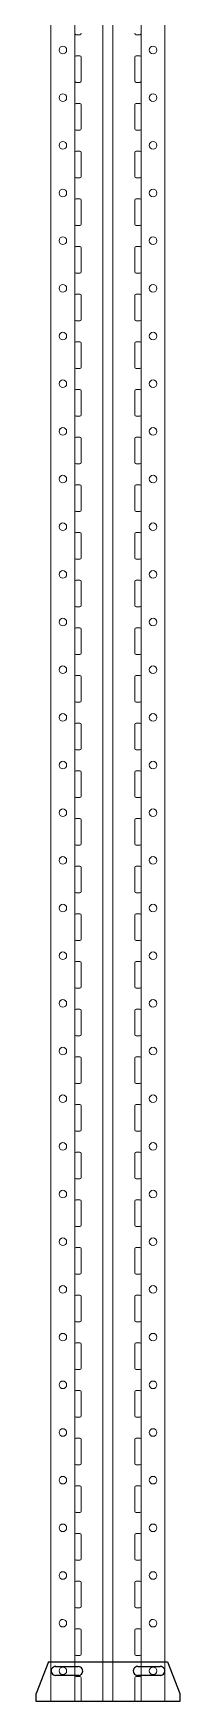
# Model space of a CAD drawing. Header units: millimetres. Extents: x -2347 to 642, y 366 to 7366.
# Drawn here: x 377 to 529, y 366 to 2116 of the extents above; entities that cross this region are included whole.
import ezdxf

# ---------------------------------------------------------------- set-up
doc = ezdxf.new("R2010")
doc.units = ezdxf.units.MM
doc.layers.add('Паллетные', color=132, linetype='Continuous')
doc.layers.add('Рамы', color=7, linetype='Continuous', true_color=0x154889)

# ---------------------------------------------------------------- blocks, each defined once
blk = doc.blocks.new('*U9')
at = {"lineweight": 13, "ltscale": 100}
for p, q in [((-60, 0), (-60, 7000)), ((-35, 0), (-35, 7000)), ((-5.5, 7000), (-5.5, 0)), ((5, 7000), (5, 0)), ((35, 0), (35, 7000)), ((60, 0), (60, 7000)), ((-60, 0), (60, 0))]:
    blk.add_line(p, q, dxfattribs=at)
at = {"lineweight": 13}
for p, q in [((-29.7, 1748.2), (-33.5, 1748.2)), ((29.8, 1748.2), (33.5, 1748.2)), ((-29.7, 1726.2), (-33.5, 1726.2)), ((-28.3, 1700), (-28.3, 1724.7)), ((28.3, 1700), (28.3, 1724.6)), ((33.5, 1726.2), (29.8, 1726.2)), ((-29.7, 1698.2), (-33.5, 1698.2)), ((-28.3, 1699.7), (-28.3, 1700)), ((28.3, 1699.7), (28.3, 1700)), ((29.8, 1698.2), (33.5, 1698.2)), ((-29.7, 1676.2), (-33.5, 1676.2)), ((-28.3, 1650), (-28.3, 1674.7)), ((28.3, 1650), (28.3, 1674.6)), ((33.5, 1676.2), (29.8, 1676.2)), ((-29.7, 1648.2), (-33.5, 1648.2)), ((-28.3, 1649.7), (-28.3, 1650)), ((28.3, 1649.7), (28.3, 1650)), ((29.8, 1648.2), (33.5, 1648.2)), ((-29.7, 1626.2), (-33.5, 1626.2)), ((-28.3, 1600), (-28.3, 1624.7)), ((28.3, 1600), (28.3, 1624.6)), ((33.5, 1626.2), (29.8, 1626.2)), ((-29.7, 1598.2), (-33.5, 1598.2)), ((-28.3, 1599.7), (-28.3, 1600)), ((28.3, 1599.7), (28.3, 1600)), ((29.8, 1598.2), (33.5, 1598.2)), ((-29.7, 1576.2), (-33.5, 1576.2)), ((33.5, 1576.2), (29.8, 1576.2)), ((-28.3, 1550), (-28.3, 1574.7)), ((28.3, 1550), (28.3, 1574.6)), ((-29.7, 1548.2), (-33.5, 1548.2)), ((-28.3, 1549.7), (-28.3, 1550)), ((28.3, 1549.7), (28.3, 1550)), ((29.8, 1548.2), (33.5, 1548.2)), ((-29.7, 1526.2), (-33.5, 1526.2)), ((-28.3, 1500), (-28.3, 1524.7)), ((28.3, 1500), (28.3, 1524.6)), ((33.5, 1526.2), (29.8, 1526.2)), ((-29.7, 1498.2), (-33.5, 1498.2)), ((-28.3, 1499.7), (-28.3, 1500)), ((28.3, 1499.7), (28.3, 1500)), ((29.8, 1498.2), (33.5, 1498.2)), ((-29.7, 1476.2), (-33.5, 1476.2)), ((-28.3, 1450), (-28.3, 1474.7)), ((28.3, 1450), (28.3, 1474.6)), ((33.5, 1476.2), (29.8, 1476.2)), ((-29.7, 1448.2), (-33.5, 1448.2)), ((-28.3, 1449.7), (-28.3, 1450)), ((28.3, 1449.7), (28.3, 1450)), ((29.8, 1448.2), (33.5, 1448.2)), ((-29.7, 1426.2), (-33.5, 1426.2)), ((-28.3, 1400), (-28.3, 1424.7)), ((28.3, 1400), (28.3, 1424.6)), ((33.5, 1426.2), (29.8, 1426.2)), ((-28.3, 1399.7), (-28.3, 1400)), ((28.3, 1399.7), (28.3, 1400)), ((-29.7, 1398.2), (-33.5, 1398.2)), ((29.8, 1398.2), (33.5, 1398.2)), ((-29.7, 1376.2), (-33.5, 1376.2)), ((-28.3, 1350), (-28.3, 1374.7)), ((28.3, 1350), (28.3, 1374.6)), ((33.5, 1376.2), (29.8, 1376.2)), ((-29.7, 1348.2), (-33.5, 1348.2)), ((-28.3, 1349.7), (-28.3, 1350)), ((28.3, 1349.7), (28.3, 1350)), ((29.8, 1348.2), (33.5, 1348.2)), ((-29.7, 1326.2), (-33.5, 1326.2)), ((-28.3, 1300), (-28.3, 1324.7)), ((28.3, 1300), (28.3, 1324.6)), ((33.5, 1326.2), (29.8, 1326.2)), ((-29.7, 1298.2), (-33.5, 1298.2)), ((-28.3, 1299.7), (-28.3, 1300)), ((28.3, 1299.7), (28.3, 1300)), ((29.8, 1298.2), (33.5, 1298.2)), ((-29.7, 1276.2), (-33.5, 1276.2)), ((-28.3, 1250), (-28.3, 1274.7)), ((28.3, 1250), (28.3, 1274.6)), ((33.5, 1276.2), (29.8, 1276.2)), ((-29.7, 1248.2), (-33.5, 1248.2)), ((-28.3, 1249.7), (-28.3, 1250)), ((28.3, 1249.7), (28.3, 1250)), ((29.8, 1248.2), (33.5, 1248.2)), ((-29.7, 1226.2), (-33.5, 1226.2)), ((33.5, 1226.2), (29.8, 1226.2)), ((-28.3, 1200), (-28.3, 1224.7)), ((28.3, 1200), (28.3, 1224.6)), ((-29.7, 1198.2), (-33.5, 1198.2)), ((-28.3, 1199.7), (-28.3, 1200)), ((28.3, 1199.7), (28.3, 1200)), ((29.8, 1198.2), (33.5, 1198.2)), ((-29.7, 1176.2), (-33.5, 1176.2)), ((-28.3, 1150), (-28.3, 1174.7)), ((28.3, 1150), (28.3, 1174.6)), ((33.5, 1176.2), (29.8, 1176.2)), ((-29.7, 1148.2), (-33.5, 1148.2)), ((-28.3, 1149.7), (-28.3, 1150)), ((28.3, 1149.7), (28.3, 1150)), ((29.8, 1148.2), (33.5, 1148.2)), ((-29.7, 1126.2), (-33.5, 1126.2)), ((-28.3, 1100), (-28.3, 1124.7)), ((28.3, 1100), (28.3, 1124.6)), ((33.5, 1126.2), (29.8, 1126.2)), ((-29.7, 1098.2), (-33.5, 1098.2)), ((-28.3, 1099.7), (-28.3, 1100)), ((28.3, 1099.7), (28.3, 1100)), ((29.8, 1098.2), (33.5, 1098.2)), ((-29.7, 1076.2), (-33.5, 1076.2)), ((-28.3, 1050), (-28.3, 1074.7)), ((28.3, 1050), (28.3, 1074.6)), ((33.5, 1076.2), (29.8, 1076.2)), ((-28.3, 1049.7), (-28.3, 1050)), ((28.3, 1049.7), (28.3, 1050)), ((-29.7, 1048.2), (-33.5, 1048.2)), ((29.8, 1048.2), (33.5, 1048.2)), ((-29.7, 1026.2), (-33.5, 1026.2)), ((-28.3, 1000), (-28.3, 1024.7)), ((28.3, 1000), (28.3, 1024.6)), ((33.5, 1026.2), (29.8, 1026.2)), ((-29.7, 998.2), (-33.5, 998.2)), ((-28.3, 999.7), (-28.3, 1000)), ((28.3, 999.7), (28.3, 1000)), ((29.8, 998.2), (33.5, 998.2)), ((-29.7, 976.2), (-33.5, 976.2)), ((-28.3, 950), (-28.3, 974.7)), ((28.3, 950), (28.3, 974.6)), ((33.5, 976.2), (29.8, 976.2)), ((-29.7, 948.2), (-33.5, 948.2)), ((-28.3, 949.7), (-28.3, 950)), ((28.3, 949.7), (28.3, 950)), ((29.8, 948.2), (33.5, 948.2)), ((-29.7, 926.2), (-33.5, 926.2)), ((-28.3, 900), (-28.3, 924.7)), ((28.3, 900), (28.3, 924.6)), ((33.5, 926.2), (29.8, 926.2)), ((-29.7, 898.2), (-33.5, 898.2)), ((-28.3, 899.7), (-28.3, 900)), ((28.3, 899.7), (28.3, 900)), ((29.8, 898.2), (33.5, 898.2)), ((-29.7, 876.2), (-33.5, 876.2)), ((33.5, 876.2), (29.8, 876.2)), ((-28.3, 850), (-28.3, 874.7)), ((28.3, 850), (28.3, 874.6)), ((-29.7, 848.2), (-33.5, 848.2)), ((-28.3, 849.7), (-28.3, 850)), ((28.3, 849.7), (28.3, 850)), ((29.8, 848.2), (33.5, 848.2)), ((-29.7, 826.2), (-33.5, 826.2)), ((-28.3, 800), (-28.3, 824.7)), ((28.3, 800), (28.3, 824.6)), ((33.5, 826.2), (29.8, 826.2)), ((-29.7, 798.2), (-33.5, 798.2)), ((-28.3, 799.7), (-28.3, 800)), ((28.3, 799.7), (28.3, 800)), ((29.8, 798.2), (33.5, 798.2)), ((-29.7, 776.2), (-33.5, 776.2)), ((-28.3, 750), (-28.3, 774.7)), ((28.3, 750), (28.3, 774.6)), ((33.5, 776.2), (29.8, 776.2)), ((-29.7, 748.2), (-33.5, 748.2)), ((-28.3, 749.7), (-28.3, 750)), ((28.3, 749.7), (28.3, 750)), ((29.8, 748.2), (33.5, 748.2)), ((-29.7, 726.2), (-33.5, 726.2)), ((-28.3, 700), (-28.3, 724.7)), ((28.3, 700), (28.3, 724.6)), ((33.5, 726.2), (29.8, 726.2)), ((-28.3, 699.7), (-28.3, 700)), ((28.3, 699.7), (28.3, 700)), ((-29.7, 698.2), (-33.5, 698.2)), ((29.8, 698.2), (33.5, 698.2)), ((-29.7, 676.2), (-33.5, 676.2)), ((-28.3, 650), (-28.3, 674.7)), ((28.3, 650), (28.3, 674.6)), ((33.5, 676.2), (29.8, 676.2)), ((-29.7, 648.2), (-33.5, 648.2)), ((-28.3, 649.7), (-28.3, 650)), ((28.3, 649.7), (28.3, 650)), ((29.8, 648.2), (33.5, 648.2)), ((-29.7, 626.2), (-33.5, 626.2)), ((-28.3, 600), (-28.3, 624.7)), ((28.3, 600), (28.3, 624.6)), ((33.5, 626.2), (29.8, 626.2)), ((-29.7, 598.2), (-33.5, 598.2)), ((-28.3, 599.7), (-28.3, 600)), ((28.3, 599.7), (28.3, 600)), ((29.8, 598.2), (33.5, 598.2)), ((-29.7, 576.2), (-33.5, 576.2)), ((-28.3, 550), (-28.3, 574.7)), ((28.3, 550), (28.3, 574.6)), ((33.5, 576.2), (29.8, 576.2)), ((-29.7, 548.2), (-33.5, 548.2)), ((-28.3, 549.7), (-28.3, 550)), ((28.3, 549.7), (28.3, 550)), ((29.8, 548.2), (33.5, 548.2)), ((-29.7, 526.2), (-33.5, 526.2)), ((33.5, 526.2), (29.8, 526.2)), ((-28.3, 500), (-28.3, 524.7)), ((28.3, 500), (28.3, 524.6)), ((-29.7, 498.2), (-33.5, 498.2)), ((-28.3, 499.7), (-28.3, 500)), ((28.3, 499.7), (28.3, 500)), ((29.8, 498.2), (33.5, 498.2)), ((-29.7, 476.2), (-33.5, 476.2)), ((-28.3, 450), (-28.3, 474.7)), ((28.3, 450), (28.3, 474.6)), ((33.5, 476.2), (29.8, 476.2)), ((-29.7, 448.2), (-33.5, 448.2)), ((-28.3, 449.7), (-28.3, 450)), ((28.3, 449.7), (28.3, 450)), ((29.8, 448.2), (33.5, 448.2)), ((-29.7, 426.2), (-33.5, 426.2)), ((-28.3, 400), (-28.3, 424.7)), ((28.3, 400), (28.3, 424.6)), ((33.5, 426.2), (29.8, 426.2)), ((-29.7, 398.2), (-33.5, 398.2)), ((-28.3, 399.7), (-28.3, 400)), ((28.3, 399.7), (28.3, 400)), ((29.8, 398.2), (33.5, 398.2)), ((-29.7, 376.2), (-33.5, 376.2)), ((-28.3, 350), (-28.3, 374.7)), ((28.3, 350), (28.3, 374.6)), ((33.5, 376.2), (29.8, 376.2)), ((-28.3, 349.7), (-28.3, 350)), ((28.3, 349.7), (28.3, 350)), ((-29.7, 348.2), (-33.5, 348.2)), ((29.8, 348.2), (33.5, 348.2)), ((-29.7, 326.2), (-33.5, 326.2)), ((-28.3, 300), (-28.3, 324.7)), ((28.3, 300), (28.3, 324.6)), ((33.5, 326.2), (29.8, 326.2)), ((-29.7, 298.2), (-33.5, 298.2)), ((-28.3, 299.7), (-28.3, 300)), ((28.3, 299.7), (28.3, 300)), ((29.8, 298.2), (33.5, 298.2)), ((-29.7, 276.2), (-33.5, 276.2)), ((-28.3, 250), (-28.3, 274.7)), ((28.3, 250), (28.3, 274.6)), ((33.5, 276.2), (29.8, 276.2)), ((-29.7, 248.2), (-33.5, 248.2)), ((-28.3, 249.7), (-28.3, 250)), ((28.3, 249.7), (28.3, 250)), ((29.8, 248.2), (33.5, 248.2)), ((-29.7, 226.2), (-33.5, 226.2)), ((-28.3, 200), (-28.3, 224.7)), ((28.3, 200), (28.3, 224.6)), ((33.5, 226.2), (29.8, 226.2)), ((-29.7, 198.2), (-33.5, 198.2)), ((-28.3, 199.7), (-28.3, 200)), ((28.3, 199.7), (28.3, 200)), ((29.8, 198.2), (33.5, 198.2)), ((-29.7, 176.2), (-33.5, 176.2)), ((33.5, 176.2), (29.8, 176.2)), ((-28.3, 150), (-28.3, 174.7)), ((28.3, 150), (28.3, 174.6)), ((-29.7, 148.2), (-33.5, 148.2)), ((-28.3, 149.7), (-28.3, 150)), ((28.3, 149.7), (28.3, 150)), ((29.8, 148.2), (33.5, 148.2)), ((-29.7, 126.2), (-33.5, 126.2)), ((-28.3, 100), (-28.3, 124.7)), ((28.3, 100), (28.3, 124.6)), ((33.5, 126.2), (29.8, 126.2)), ((-29.7, 98.2), (-33.5, 98.2)), ((-28.3, 99.7), (-28.3, 100)), ((28.3, 99.7), (28.3, 100)), ((29.8, 98.2), (33.5, 98.2)), ((-29.7, 76.2), (-33.5, 76.2)), ((-28.3, 50), (-28.3, 74.7)), ((28.3, 50), (28.3, 74.6)), ((33.5, 76.2), (29.8, 76.2)), ((-29.7, 48.2), (-33.5, 48.2)), ((-28.3, 49.7), (-28.3, 50)), ((28.3, 49.7), (28.3, 50)), ((29.8, 48.2), (33.5, 48.2)), ((-29.7, 26.2), (-33.5, 26.2)), ((-28.3, 0), (-28.3, 24.7)), ((28.3, 0), (28.3, 24.6)), ((33.5, 26.2), (29.8, 26.2))]:
    blk.add_line(p, q, dxfattribs=at)
for centre, major_axis, start_param, end_param in [((-47.5, 1732.2), (4, 0), -0.000077, 6.283108), ((-33.5, 1749.7), (-1.06, 1.06), 0.785398, 2.356194), ((-29.7, 1749.7), (1.06, 1.06), 3.926991, 5.497787), ((29.8, 1749.7), (-1.06, 1.06), 0.785398, 2.356194), ((33.5, 1749.7), (1.06, 1.06), 3.926991, 5.497787), ((47.5, 1732.2), (4, 0), -0.000077, 6.283108), ((-33.5, 1724.7), (1.06, 1.06), 0.785398, 2.356194), ((-29.7, 1724.7), (-1.06, 1.06), 3.926991, 5.497787), ((29.8, 1724.7), (1.06, 1.06), 0.785398, 2.356194), ((33.5, 1724.7), (-1.06, 1.06), 3.926991, 5.497787), ((-33.5, 1699.7), (-1.06, 1.06), 0.785398, 2.356194), ((-29.7, 1699.7), (1.06, 1.06), 3.926991, 5.497787), ((29.8, 1699.7), (-1.06, 1.06), 0.785398, 2.356194), ((33.5, 1699.7), (1.06, 1.06), 3.926991, 5.497787), ((-47.5, 1682.2), (4, 0), -0.000077, 6.283108), ((47.5, 1682.2), (4, 0), -0.000077, 6.283108), ((-33.5, 1674.7), (1.06, 1.06), 0.785398, 2.356194), ((-29.7, 1674.7), (-1.06, 1.06), 3.926991, 5.497787), ((29.8, 1674.7), (1.06, 1.06), 0.785398, 2.356194), ((33.5, 1674.7), (-1.06, 1.06), 3.926991, 5.497787), ((-33.5, 1649.7), (-1.06, 1.06), 0.785398, 2.356194), ((-29.7, 1649.7), (1.06, 1.06), 3.926991, 5.497787), ((29.8, 1649.7), (-1.06, 1.06), 0.785398, 2.356194), ((33.5, 1649.7), (1.06, 1.06), 3.926991, 5.497787), ((-47.5, 1632.2), (4, 0), -0.000077, 6.283108), ((47.5, 1632.2), (4, 0), -0.000077, 6.283108), ((-33.5, 1624.7), (1.06, 1.06), 0.785398, 2.356194), ((-29.7, 1624.7), (-1.06, 1.06), 3.926991, 5.497787), ((29.8, 1624.7), (1.06, 1.06), 0.785398, 2.356194), ((33.5, 1624.7), (-1.06, 1.06), 3.926991, 5.497787), ((-33.5, 1599.7), (-1.06, 1.06), 0.785398, 2.356194), ((-29.7, 1599.7), (1.06, 1.06), 3.926991, 5.497787), ((29.8, 1599.7), (-1.06, 1.06), 0.785398, 2.356194), ((33.5, 1599.7), (1.06, 1.06), 3.926991, 5.497787), ((-47.5, 1582.2), (4, 0), -0.000077, 6.283108), ((-33.5, 1574.7), (1.06, 1.06), 0.785398, 2.356194), ((-29.7, 1574.7), (-1.06, 1.06), 3.926991, 5.497787), ((29.8, 1574.7), (1.06, 1.06), 0.785398, 2.356194), ((33.5, 1574.7), (-1.06, 1.06), 3.926991, 5.497787), ((47.5, 1582.2), (4, 0), -0.000077, 6.283108), ((-33.5, 1549.7), (-1.06, 1.06), 0.785398, 2.356194), ((-29.7, 1549.7), (1.06, 1.06), 3.926991, 5.497787), ((29.8, 1549.7), (-1.06, 1.06), 0.785398, 2.356194), ((33.5, 1549.7), (1.06, 1.06), 3.926991, 5.497787), ((-47.5, 1532.2), (4, 0), -0.000077, 6.283108), ((-33.5, 1524.7), (1.06, 1.06), 0.785398, 2.356194), ((-29.7, 1524.7), (-1.06, 1.06), 3.926991, 5.497787), ((29.8, 1524.7), (1.06, 1.06), 0.785398, 2.356194), ((33.5, 1524.7), (-1.06, 1.06), 3.926991, 5.497787), ((47.5, 1532.2), (4, 0), -0.000077, 6.283108), ((-33.5, 1499.7), (-1.06, 1.06), 0.785398, 2.356194), ((-29.7, 1499.7), (1.06, 1.06), 3.926991, 5.497787), ((29.8, 1499.7), (-1.06, 1.06), 0.785398, 2.356194), ((33.5, 1499.7), (1.06, 1.06), 3.926991, 5.497787), ((-47.5, 1482.2), (4, 0), -0.000077, 6.283108), ((-33.5, 1474.7), (1.06, 1.06), 0.785398, 2.356194), ((-29.7, 1474.7), (-1.06, 1.06), 3.926991, 5.497787), ((29.8, 1474.7), (1.06, 1.06), 0.785398, 2.356194), ((33.5, 1474.7), (-1.06, 1.06), 3.926991, 5.497787), ((47.5, 1482.2), (4, 0), -0.000077, 6.283108), ((-47.5, 1432.2), (4, 0), -0.000077, 6.283108), ((-33.5, 1449.7), (-1.06, 1.06), 0.785398, 2.356194), ((-29.7, 1449.7), (1.06, 1.06), 3.926991, 5.497787), ((29.8, 1449.7), (-1.06, 1.06), 0.785398, 2.356194), ((33.5, 1449.7), (1.06, 1.06), 3.926991, 5.497787), ((47.5, 1432.2), (4, 0), -0.000077, 6.283108), ((-33.5, 1424.7), (1.06, 1.06), 0.785398, 2.356194), ((-29.7, 1424.7), (-1.06, 1.06), 3.926991, 5.497787), ((29.8, 1424.7), (1.06, 1.06), 0.785398, 2.356194), ((33.5, 1424.7), (-1.06, 1.06), 3.926991, 5.497787), ((-47.5, 1382.2), (4, 0), -0.000077, 6.283108), ((-33.5, 1399.7), (-1.06, 1.06), 0.785398, 2.356194), ((-29.7, 1399.7), (1.06, 1.06), 3.926991, 5.497787), ((29.8, 1399.7), (-1.06, 1.06), 0.785398, 2.356194), ((33.5, 1399.7), (1.06, 1.06), 3.926991, 5.497787), ((47.5, 1382.2), (4, 0), -0.000077, 6.283108), ((-33.5, 1374.7), (1.06, 1.06), 0.785398, 2.356194), ((-29.7, 1374.7), (-1.06, 1.06), 3.926991, 5.497787), ((29.8, 1374.7), (1.06, 1.06), 0.785398, 2.356194), ((33.5, 1374.7), (-1.06, 1.06), 3.926991, 5.497787), ((-33.5, 1349.7), (-1.06, 1.06), 0.785398, 2.356194), ((-29.7, 1349.7), (1.06, 1.06), 3.926991, 5.497787), ((29.8, 1349.7), (-1.06, 1.06), 0.785398, 2.356194), ((33.5, 1349.7), (1.06, 1.06), 3.926991, 5.497787), ((-47.5, 1332.2), (4, 0), -0.000077, 6.283108), ((47.5, 1332.2), (4, 0), -0.000077, 6.283108), ((-33.5, 1324.7), (1.06, 1.06), 0.785398, 2.356194), ((-29.7, 1324.7), (-1.06, 1.06), 3.926991, 5.497787), ((29.8, 1324.7), (1.06, 1.06), 0.785398, 2.356194), ((33.5, 1324.7), (-1.06, 1.06), 3.926991, 5.497787), ((-33.5, 1299.7), (-1.06, 1.06), 0.785398, 2.356194), ((-29.7, 1299.7), (1.06, 1.06), 3.926991, 5.497787), ((29.8, 1299.7), (-1.06, 1.06), 0.785398, 2.356194), ((33.5, 1299.7), (1.06, 1.06), 3.926991, 5.497787), ((-47.5, 1282.2), (4, 0), -0.000077, 6.283108), ((47.5, 1282.2), (4, 0), -0.000077, 6.283108), ((-33.5, 1274.7), (1.06, 1.06), 0.785398, 2.356194), ((-29.7, 1274.7), (-1.06, 1.06), 3.926991, 5.497787), ((29.8, 1274.7), (1.06, 1.06), 0.785398, 2.356194), ((33.5, 1274.7), (-1.06, 1.06), 3.926991, 5.497787), ((-33.5, 1249.7), (-1.06, 1.06), 0.785398, 2.356194), ((-29.7, 1249.7), (1.06, 1.06), 3.926991, 5.497787), ((29.8, 1249.7), (-1.06, 1.06), 0.785398, 2.356194), ((33.5, 1249.7), (1.06, 1.06), 3.926991, 5.497787), ((-47.5, 1232.2), (4, 0), -0.000077, 6.283108), ((-33.5, 1224.7), (1.06, 1.06), 0.785398, 2.356194), ((-29.7, 1224.7), (-1.06, 1.06), 3.926991, 5.497787), ((29.8, 1224.7), (1.06, 1.06), 0.785398, 2.356194), ((33.5, 1224.7), (-1.06, 1.06), 3.926991, 5.497787), ((47.5, 1232.2), (4, 0), -0.000077, 6.283108), ((-33.5, 1199.7), (-1.06, 1.06), 0.785398, 2.356194), ((-29.7, 1199.7), (1.06, 1.06), 3.926991, 5.497787), ((29.8, 1199.7), (-1.06, 1.06), 0.785398, 2.356194), ((33.5, 1199.7), (1.06, 1.06), 3.926991, 5.497787), ((-47.5, 1182.2), (4, 0), -0.000077, 6.283108), ((-33.5, 1174.7), (1.06, 1.06), 0.785398, 2.356194), ((-29.7, 1174.7), (-1.06, 1.06), 3.926991, 5.497787), ((29.8, 1174.7), (1.06, 1.06), 0.785398, 2.356194), ((33.5, 1174.7), (-1.06, 1.06), 3.926991, 5.497787), ((47.5, 1182.2), (4, 0), -0.000077, 6.283108), ((-33.5, 1149.7), (-1.06, 1.06), 0.785398, 2.356194), ((-29.7, 1149.7), (1.06, 1.06), 3.926991, 5.497787), ((29.8, 1149.7), (-1.06, 1.06), 0.785398, 2.356194), ((33.5, 1149.7), (1.06, 1.06), 3.926991, 5.497787), ((-47.5, 1132.2), (4, 0), -0.000077, 6.283108), ((-33.5, 1124.7), (1.06, 1.06), 0.785398, 2.356194), ((-29.7, 1124.7), (-1.06, 1.06), 3.926991, 5.497787), ((29.8, 1124.7), (1.06, 1.06), 0.785398, 2.356194), ((33.5, 1124.7), (-1.06, 1.06), 3.926991, 5.497787), ((47.5, 1132.2), (4, 0), -0.000077, 6.283108), ((-47.5, 1082.2), (4, 0), -0.000077, 6.283108), ((-33.5, 1099.7), (-1.06, 1.06), 0.785398, 2.356194), ((-29.7, 1099.7), (1.06, 1.06), 3.926991, 5.497787), ((29.8, 1099.7), (-1.06, 1.06), 0.785398, 2.356194), ((33.5, 1099.7), (1.06, 1.06), 3.926991, 5.497787), ((47.5, 1082.2), (4, 0), -0.000077, 6.283108), ((-33.5, 1074.7), (1.06, 1.06), 0.785398, 2.356194), ((-29.7, 1074.7), (-1.06, 1.06), 3.926991, 5.497787), ((29.8, 1074.7), (1.06, 1.06), 0.785398, 2.356194), ((33.5, 1074.7), (-1.06, 1.06), 3.926991, 5.497787), ((-47.5, 1032.2), (4, 0), -0.000077, 6.283108), ((-33.5, 1049.7), (-1.06, 1.06), 0.785398, 2.356194), ((-29.7, 1049.7), (1.06, 1.06), 3.926991, 5.497787), ((29.8, 1049.7), (-1.06, 1.06), 0.785398, 2.356194), ((33.5, 1049.7), (1.06, 1.06), 3.926991, 5.497787), ((47.5, 1032.2), (4, 0), -0.000077, 6.283108), ((-33.5, 1024.7), (1.06, 1.06), 0.785398, 2.356194), ((-29.7, 1024.7), (-1.06, 1.06), 3.926991, 5.497787), ((29.8, 1024.7), (1.06, 1.06), 0.785398, 2.356194), ((33.5, 1024.7), (-1.06, 1.06), 3.926991, 5.497787), ((-33.5, 999.7), (-1.06, 1.06), 0.785398, 2.356194), ((-29.7, 999.7), (1.06, 1.06), 3.926991, 5.497787), ((29.8, 999.7), (-1.06, 1.06), 0.785398, 2.356194), ((33.5, 999.7), (1.06, 1.06), 3.926991, 5.497787), ((-47.5, 982.2), (4, 0), -0.000077, 6.283108), ((47.5, 982.2), (4, 0), -0.000077, 6.283108), ((-33.5, 974.7), (1.06, 1.06), 0.785398, 2.356194), ((-29.7, 974.7), (-1.06, 1.06), 3.926991, 5.497787), ((29.8, 974.7), (1.06, 1.06), 0.785398, 2.356194), ((33.5, 974.7), (-1.06, 1.06), 3.926991, 5.497787), ((-33.5, 949.7), (-1.06, 1.06), 0.785398, 2.356194), ((-29.7, 949.7), (1.06, 1.06), 3.926991, 5.497787), ((29.8, 949.7), (-1.06, 1.06), 0.785398, 2.356194), ((33.5, 949.7), (1.06, 1.06), 3.926991, 5.497787), ((-47.5, 932.2), (4, 0), -0.000077, 6.283108), ((47.5, 932.2), (4, 0), -0.000077, 6.283108), ((-33.5, 924.7), (1.06, 1.06), 0.785398, 2.356194), ((-29.7, 924.7), (-1.06, 1.06), 3.926991, 5.497787), ((29.8, 924.7), (1.06, 1.06), 0.785398, 2.356194), ((33.5, 924.7), (-1.06, 1.06), 3.926991, 5.497787), ((-33.5, 899.7), (-1.06, 1.06), 0.785398, 2.356194), ((-29.7, 899.7), (1.06, 1.06), 3.926991, 5.497787), ((29.8, 899.7), (-1.06, 1.06), 0.785398, 2.356194), ((33.5, 899.7), (1.06, 1.06), 3.926991, 5.497787), ((-47.5, 882.2), (4, 0), -0.000077, 6.283108), ((-33.5, 874.7), (1.06, 1.06), 0.785398, 2.356194), ((-29.7, 874.7), (-1.06, 1.06), 3.926991, 5.497787), ((29.8, 874.7), (1.06, 1.06), 0.785398, 2.356194), ((33.5, 874.7), (-1.06, 1.06), 3.926991, 5.497787), ((47.5, 882.2), (4, 0), -0.000077, 6.283108), ((-33.5, 849.7), (-1.06, 1.06), 0.785398, 2.356194), ((-29.7, 849.7), (1.06, 1.06), 3.926991, 5.497787), ((29.8, 849.7), (-1.06, 1.06), 0.785398, 2.356194), ((33.5, 849.7), (1.06, 1.06), 3.926991, 5.497787), ((-47.5, 832.2), (4, 0), -0.000077, 6.283108), ((-33.5, 824.7), (1.06, 1.06), 0.785398, 2.356194), ((-29.7, 824.7), (-1.06, 1.06), 3.926991, 5.497787), ((29.8, 824.7), (1.06, 1.06), 0.785398, 2.356194), ((33.5, 824.7), (-1.06, 1.06), 3.926991, 5.497787), ((47.5, 832.2), (4, 0), -0.000077, 6.283108), ((-33.5, 799.7), (-1.06, 1.06), 0.785398, 2.356194), ((-29.7, 799.7), (1.06, 1.06), 3.926991, 5.497787), ((29.8, 799.7), (-1.06, 1.06), 0.785398, 2.356194), ((33.5, 799.7), (1.06, 1.06), 3.926991, 5.497787), ((-47.5, 782.2), (4, 0), -0.000077, 6.283108), ((-33.5, 774.7), (1.06, 1.06), 0.785398, 2.356194), ((-29.7, 774.7), (-1.06, 1.06), 3.926991, 5.497787), ((29.8, 774.7), (1.06, 1.06), 0.785398, 2.356194), ((33.5, 774.7), (-1.06, 1.06), 3.926991, 5.497787), ((47.5, 782.2), (4, 0), -0.000077, 6.283108), ((-47.5, 732.2), (4, 0), -0.000077, 6.283108), ((-33.5, 749.7), (-1.06, 1.06), 0.785398, 2.356194), ((-29.7, 749.7), (1.06, 1.06), 3.926991, 5.497787), ((29.8, 749.7), (-1.06, 1.06), 0.785398, 2.356194), ((33.5, 749.7), (1.06, 1.06), 3.926991, 5.497787), ((47.5, 732.2), (4, 0), -0.000077, 6.283108), ((-33.5, 724.7), (1.06, 1.06), 0.785398, 2.356194), ((-29.7, 724.7), (-1.06, 1.06), 3.926991, 5.497787), ((29.8, 724.7), (1.06, 1.06), 0.785398, 2.356194), ((33.5, 724.7), (-1.06, 1.06), 3.926991, 5.497787), ((-47.5, 682.2), (4, 0), -0.000077, 6.283108), ((-33.5, 699.7), (-1.06, 1.06), 0.785398, 2.356194), ((-29.7, 699.7), (1.06, 1.06), 3.926991, 5.497787), ((29.8, 699.7), (-1.06, 1.06), 0.785398, 2.356194), ((33.5, 699.7), (1.06, 1.06), 3.926991, 5.497787), ((47.5, 682.2), (4, 0), -0.000077, 6.283108), ((-33.5, 674.7), (1.06, 1.06), 0.785398, 2.356194), ((-29.7, 674.7), (-1.06, 1.06), 3.926991, 5.497787), ((29.8, 674.7), (1.06, 1.06), 0.785398, 2.356194), ((33.5, 674.7), (-1.06, 1.06), 3.926991, 5.497787), ((-33.5, 649.7), (-1.06, 1.06), 0.785398, 2.356194), ((-29.7, 649.7), (1.06, 1.06), 3.926991, 5.497787), ((29.8, 649.7), (-1.06, 1.06), 0.785398, 2.356194), ((33.5, 649.7), (1.06, 1.06), 3.926991, 5.497787), ((-47.5, 632.2), (4, 0), -0.000077, 6.283108), ((47.5, 632.2), (4, 0), -0.000077, 6.283108), ((-33.5, 624.7), (1.06, 1.06), 0.785398, 2.356194), ((-29.7, 624.7), (-1.06, 1.06), 3.926991, 5.497787), ((29.8, 624.7), (1.06, 1.06), 0.785398, 2.356194), ((33.5, 624.7), (-1.06, 1.06), 3.926991, 5.497787), ((-33.5, 599.7), (-1.06, 1.06), 0.785398, 2.356194), ((-29.7, 599.7), (1.06, 1.06), 3.926991, 5.497787), ((29.8, 599.7), (-1.06, 1.06), 0.785398, 2.356194), ((33.5, 599.7), (1.06, 1.06), 3.926991, 5.497787), ((-47.5, 582.2), (4, 0), -0.000077, 6.283108), ((47.5, 582.2), (4, 0), -0.000077, 6.283108), ((-33.5, 574.7), (1.06, 1.06), 0.785398, 2.356194), ((-29.7, 574.7), (-1.06, 1.06), 3.926991, 5.497787), ((29.8, 574.7), (1.06, 1.06), 0.785398, 2.356194), ((33.5, 574.7), (-1.06, 1.06), 3.926991, 5.497787), ((-33.5, 549.7), (-1.06, 1.06), 0.785398, 2.356194), ((-29.7, 549.7), (1.06, 1.06), 3.926991, 5.497787), ((29.8, 549.7), (-1.06, 1.06), 0.785398, 2.356194), ((33.5, 549.7), (1.06, 1.06), 3.926991, 5.497787), ((-47.5, 532.2), (4, 0), -0.000077, 6.283108), ((-33.5, 524.7), (1.06, 1.06), 0.785398, 2.356194), ((-29.7, 524.7), (-1.06, 1.06), 3.926991, 5.497787), ((29.8, 524.7), (1.06, 1.06), 0.785398, 2.356194), ((33.5, 524.7), (-1.06, 1.06), 3.926991, 5.497787), ((47.5, 532.2), (4, 0), -0.000077, 6.283108), ((-33.5, 499.7), (-1.06, 1.06), 0.785398, 2.356194), ((-29.7, 499.7), (1.06, 1.06), 3.926991, 5.497787), ((29.8, 499.7), (-1.06, 1.06), 0.785398, 2.356194), ((33.5, 499.7), (1.06, 1.06), 3.926991, 5.497787), ((-47.5, 482.2), (4, 0), -0.000077, 6.283108), ((-33.5, 474.7), (1.06, 1.06), 0.785398, 2.356194), ((-29.7, 474.7), (-1.06, 1.06), 3.926991, 5.497787), ((29.8, 474.7), (1.06, 1.06), 0.785398, 2.356194), ((33.5, 474.7), (-1.06, 1.06), 3.926991, 5.497787), ((47.5, 482.2), (4, 0), -0.000077, 6.283108), ((-33.5, 449.7), (-1.06, 1.06), 0.785398, 2.356194), ((-29.7, 449.7), (1.06, 1.06), 3.926991, 5.497787), ((29.8, 449.7), (-1.06, 1.06), 0.785398, 2.356194), ((33.5, 449.7), (1.06, 1.06), 3.926991, 5.497787), ((-47.5, 432.2), (4, 0), -0.000077, 6.283108), ((-33.5, 424.7), (1.06, 1.06), 0.785398, 2.356194), ((-29.7, 424.7), (-1.06, 1.06), 3.926991, 5.497787), ((29.8, 424.7), (1.06, 1.06), 0.785398, 2.356194), ((33.5, 424.7), (-1.06, 1.06), 3.926991, 5.497787), ((47.5, 432.2), (4, 0), -0.000077, 6.283108), ((-47.5, 382.2), (4, 0), -0.000077, 6.283108), ((-33.5, 399.7), (-1.06, 1.06), 0.785398, 2.356194), ((-29.7, 399.7), (1.06, 1.06), 3.926991, 5.497787), ((29.8, 399.7), (-1.06, 1.06), 0.785398, 2.356194), ((33.5, 399.7), (1.06, 1.06), 3.926991, 5.497787), ((47.5, 382.2), (4, 0), -0.000077, 6.283108), ((-33.5, 374.7), (1.06, 1.06), 0.785398, 2.356194), ((-29.7, 374.7), (-1.06, 1.06), 3.926991, 5.497787), ((29.8, 374.7), (1.06, 1.06), 0.785398, 2.356194), ((33.5, 374.7), (-1.06, 1.06), 3.926991, 5.497787), ((-47.5, 332.2), (4, 0), -0.000077, 6.283108), ((-33.5, 349.7), (-1.06, 1.06), 0.785398, 2.356194), ((-29.7, 349.7), (1.06, 1.06), 3.926991, 5.497787), ((29.8, 349.7), (-1.06, 1.06), 0.785398, 2.356194), ((33.5, 349.7), (1.06, 1.06), 3.926991, 5.497787), ((47.5, 332.2), (4, 0), -0.000077, 6.283108), ((-33.5, 324.7), (1.06, 1.06), 0.785398, 2.356194), ((-29.7, 324.7), (-1.06, 1.06), 3.926991, 5.497787), ((29.8, 324.7), (1.06, 1.06), 0.785398, 2.356194), ((33.5, 324.7), (-1.06, 1.06), 3.926991, 5.497787), ((-33.5, 299.7), (-1.06, 1.06), 0.785398, 2.356194), ((-29.7, 299.7), (1.06, 1.06), 3.926991, 5.497787), ((29.8, 299.7), (-1.06, 1.06), 0.785398, 2.356194), ((33.5, 299.7), (1.06, 1.06), 3.926991, 5.497787), ((-47.5, 282.2), (4, 0), -0.000077, 6.283108), ((47.5, 282.2), (4, 0), -0.000077, 6.283108), ((-33.5, 274.7), (1.06, 1.06), 0.785398, 2.356194), ((-29.7, 274.7), (-1.06, 1.06), 3.926991, 5.497787), ((29.8, 274.7), (1.06, 1.06), 0.785398, 2.356194), ((33.5, 274.7), (-1.06, 1.06), 3.926991, 5.497787), ((-33.5, 249.7), (-1.06, 1.06), 0.785398, 2.356194), ((-29.7, 249.7), (1.06, 1.06), 3.926991, 5.497787), ((29.8, 249.7), (-1.06, 1.06), 0.785398, 2.356194), ((33.5, 249.7), (1.06, 1.06), 3.926991, 5.497787), ((-47.5, 232.2), (4, 0), -0.000077, 6.283108), ((47.5, 232.2), (4, 0), -0.000077, 6.283108), ((-33.5, 224.7), (1.06, 1.06), 0.785398, 2.356194), ((-29.7, 224.7), (-1.06, 1.06), 3.926991, 5.497787), ((29.8, 224.7), (1.06, 1.06), 0.785398, 2.356194), ((33.5, 224.7), (-1.06, 1.06), 3.926991, 5.497787), ((-33.5, 199.7), (-1.06, 1.06), 0.785398, 2.356194), ((-29.7, 199.7), (1.06, 1.06), 3.926991, 5.497787), ((29.8, 199.7), (-1.06, 1.06), 0.785398, 2.356194), ((33.5, 199.7), (1.06, 1.06), 3.926991, 5.497787), ((-47.5, 182.2), (4, 0), -0.000077, 6.283108), ((-33.5, 174.7), (1.06, 1.06), 0.785398, 2.356194), ((-29.7, 174.7), (-1.06, 1.06), 3.926991, 5.497787), ((29.8, 174.7), (1.06, 1.06), 0.785398, 2.356194), ((33.5, 174.7), (-1.06, 1.06), 3.926991, 5.497787), ((47.5, 182.2), (4, 0), -0.000077, 6.283108), ((-33.5, 149.7), (-1.06, 1.06), 0.785398, 2.356194), ((-29.7, 149.7), (1.06, 1.06), 3.926991, 5.497787), ((29.8, 149.7), (-1.06, 1.06), 0.785398, 2.356194), ((33.5, 149.7), (1.06, 1.06), 3.926991, 5.497787), ((-47.5, 132.2), (4, 0), -0.000077, 6.283108), ((-33.5, 124.7), (1.06, 1.06), 0.785398, 2.356194), ((-29.7, 124.7), (-1.06, 1.06), 3.926991, 5.497787), ((29.8, 124.7), (1.06, 1.06), 0.785398, 2.356194), ((33.5, 124.7), (-1.06, 1.06), 3.926991, 5.497787), ((47.5, 132.2), (4, 0), -0.000077, 6.283108), ((-33.5, 99.7), (-1.06, 1.06), 0.785398, 2.356194), ((-29.7, 99.7), (1.06, 1.06), 3.926991, 5.497787), ((29.8, 99.7), (-1.06, 1.06), 0.785398, 2.356194), ((33.5, 99.7), (1.06, 1.06), 3.926991, 5.497787), ((-47.5, 82.2), (4, 0), -0.000077, 6.283108), ((-33.5, 74.7), (1.06, 1.06), 0.785398, 2.356194), ((-29.7, 74.7), (-1.06, 1.06), 3.926991, 5.497787), ((29.8, 74.7), (1.06, 1.06), 0.785398, 2.356194), ((33.5, 74.7), (-1.06, 1.06), 3.926991, 5.497787), ((47.5, 82.2), (4, 0), -0.000077, 6.283108), ((-47.5, 32.2), (4, 0), -0.000077, 6.283108), ((-33.5, 49.7), (-1.06, 1.06), 0.785398, 2.356194), ((-29.7, 49.7), (1.06, 1.06), 3.926991, 5.497787), ((29.8, 49.7), (-1.06, 1.06), 0.785398, 2.356194), ((33.5, 49.7), (1.06, 1.06), 3.926991, 5.497787), ((47.5, 32.2), (4, 0), -0.000077, 6.283108), ((-33.5, 24.7), (1.06, 1.06), 0.785398, 2.356194), ((-29.7, 24.7), (-1.06, 1.06), 3.926991, 5.497787), ((29.8, 24.7), (1.06, 1.06), 0.785398, 2.356194), ((33.5, 24.7), (-1.06, 1.06), 3.926991, 5.497787)]:
    blk.add_ellipse(centre, major_axis=major_axis, ratio=1, start_param=start_param, end_param=end_param, dxfattribs=at)
at = {"layer": 'Паллетные', "color": 1, "ltscale": 100}
for p, q in [((-62.7, 41.5), (-75.7, 8.4)), ((-62.7, 41.5), (62.7, 41.5)), ((-55.1, 36.8), (-31.4, 36.7)), ((31.5, 36.8), (55.1, 36.8)), ((62.7, 41.5), (75.7, 8.4)), ((-30.7, 27.4), (-55.4, 27.4)), ((55.8, 27.4), (31.1, 27.4)), ((-75.7, 0), (-75.7, 8.4)), ((75.7, 0), (-75.7, 0)), ((75.7, 8.4), (75.7, 0))]:
    blk.add_line(p, q, dxfattribs=at)
for centre, start, end in [((-55.2, 32.1), 87.9158, 272.0842), ((-31.2, 32), 267.9158, 92.0842), ((31.3, 32.1), 87.9158, 272.0842), ((55.3, 32.1), 267.9158, 92.0842)]:
    blk.add_arc(centre, 4.7, start, end, dxfattribs=at)

msp = doc.modelspace()

# ---------------------------------------------------------------- block references
at = {"layer": 'Рамы'}
msp.add_blockref('*U9', (452.9, 366.1), dxfattribs=at)

doc.saveas('drawing.dxf')
